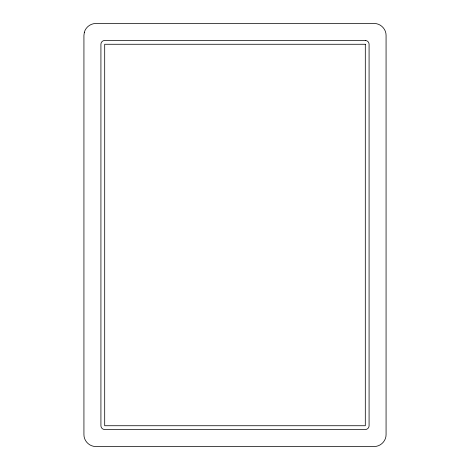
<?xml version="1.0" encoding="UTF-8"?>
<svg xmlns="http://www.w3.org/2000/svg" width="470" height="470" viewBox="0 0 470 470"><rect width="100%" height="100%" fill="white"/><g stroke="black" fill="none" stroke-linecap="round" stroke-linejoin="round"><path stroke-width="0.7" d="M84.336 32.318L83.93 35.397L83.93 434.603C83.813 440.983 89.447 446.618 95.821 446.5L374.179 446.5C380.553 446.618 386.187 440.983 386.07 434.603L386.07 35.397C386.187 29.017 380.553 23.383 374.179 23.5L95.821 23.5C90.563 23.459 85.64 27.225 84.336 32.318M365.302 40.491L104.698 40.491A3.778 3.778 0 0 0 100.921 44.268L100.921 425.732A3.778 3.778 0 0 0 104.698 429.51L365.302 429.51A3.778 3.778 0 0 0 369.079 425.732L369.079 44.268A3.778 3.778 0 0 0 365.302 40.491M365.302 44.268L104.698 44.268L104.698 425.732L365.302 425.732L365.302 44.268"/></g></svg>
